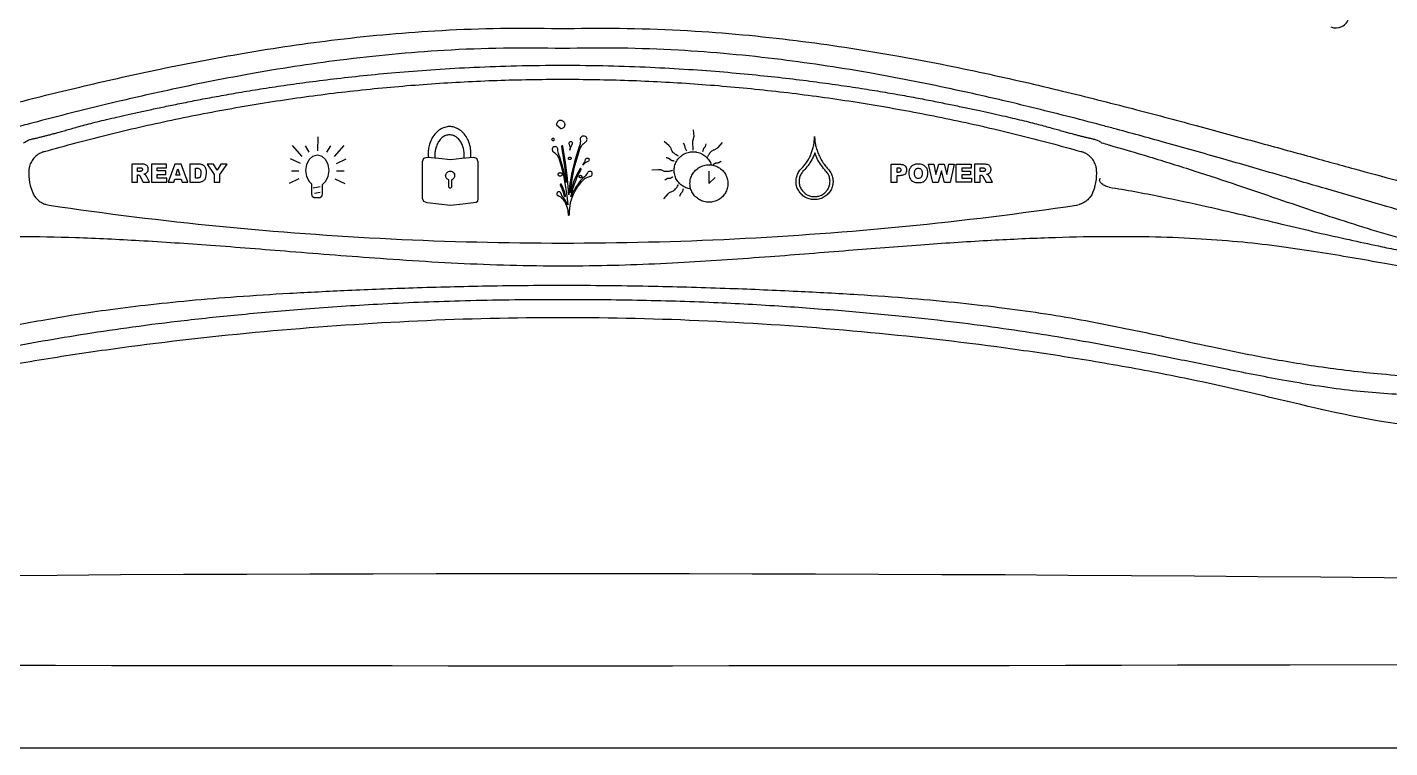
# Model space of a CAD drawing. Extents: x 527 to 614, y 487 to 635.
# Drawn here: x 568.26 to 573.38, y 505.03 to 507.73 of the extents above; entities that cross this region are included whole.
import ezdxf

# ---------------------------------------------------------------- set-up
doc = ezdxf.new("R2010")
doc.units = 0
doc.header["$MEASUREMENT"] = 0
doc.layers.add('1', color=4, linetype='Continuous')

# ---------------------------------------------------------------- blocks, each defined once
blk = doc.blocks.new('main_control')
at = {"color": 3, "linetype": 'Continuous'}
for p, q in [((10.8973, 14.0873), (10.9136, 14.0729)), ((10.0017, 13.9898), (10.0022, 14.0419)), ((10.8839, 14.0371), (10.8783, 14.032)), ((10.8783, 14.032), (10.8843, 14.0265)), ((10.8906, 14.0324), (10.8839, 14.0371)), ((10.8843, 14.0265), (10.8906, 14.0324)), ((10.945, 14.0201), (10.9444, 14.0179)), ((10.9464, 14.0215), (10.945, 14.0201)), ((10.9485, 14.023), (10.9464, 14.0215)), ((10.9507, 14.0231), (10.9485, 14.023)), ((10.9529, 14.0232), (10.9507, 14.0231)), ((10.955, 14.0225), (10.9529, 14.0232)), ((10.9565, 14.0205), (10.955, 14.0225)), ((10.9573, 14.0191), (10.9565, 14.0205)), ((10.9868, 14.0194), (10.9863, 14.0144)), ((10.987, 14.0357), (10.9864, 14.0328)), ((10.9864, 14.0328), (10.9865, 14.03)), ((10.9865, 14.03), (10.9874, 14.0251)), ((10.9874, 14.0251), (10.9868, 14.0194)), ((10.9883, 14.0386), (10.987, 14.0357)), ((10.9897, 14.0408), (10.9883, 14.0386)), ((10.9925, 14.043), (10.9897, 14.0408)), ((10.9946, 14.0445), (10.9925, 14.043)), ((11.0003, 14.0447), (10.9946, 14.0445)), ((11.0033, 14.0441), (11.0003, 14.0447)), ((11.0013, 14.0185), (11.0055, 14.0214)), ((11.0062, 14.0428), (11.0033, 14.0441)), ((11.0055, 14.0214), (11.0083, 14.023)), ((11.0084, 14.0414), (11.0062, 14.0428)), ((11.0083, 14.023), (11.0097, 14.0251)), ((11.0099, 14.0393), (11.0084, 14.0414)), ((11.0097, 14.0251), (11.011, 14.028)), ((11.0114, 14.0366), (11.0099, 14.0393)), ((11.011, 14.028), (11.0116, 14.0309)), ((11.0123, 14.0337), (11.0114, 14.0366)), ((11.0116, 14.0309), (11.0123, 14.0337)), ((11.3205, 14.0078), (11.3014, 14.0238)), ((11.3735, 14.0197), (11.3785, 14.0106)), ((11.4129, 14.0436), (11.4079, 14.0249)), ((11.4079, 14.0249), (11.4099, 13.9914)), ((11.4108, 14.0683), (11.4129, 14.0436)), ((11.5043, 14.0024), (11.5206, 14.0212)), ((8.9736, 13.9863), (8.9744, 13.9865)), ((8.9744, 13.9865), (8.9753, 13.9868)), ((9.9421, 13.9682), (9.906, 14.0094)), ((9.9693, 13.9841), (9.9546, 14.0079)), ((9.9693, 13.9568), (9.9829, 13.9692)), ((9.9829, 13.9692), (9.9996, 13.9738)), ((9.9996, 13.9738), (10.0164, 13.9692)), ((10.0164, 13.9692), (10.03, 13.9568)), ((10.0352, 13.9841), (10.0499, 14.0079)), ((10.0635, 13.9676), (10.1006, 14.0099)), ((10.8817, 13.9973), (10.8811, 13.9952)), ((10.8811, 13.9952), (10.8812, 13.993)), ((10.8812, 13.993), (10.882, 13.9902)), ((10.8824, 13.9995), (10.8817, 13.9973)), ((10.882, 13.9902), (10.8828, 13.9881)), ((10.8837, 14.0016), (10.8824, 13.9995)), ((10.8828, 13.9881), (10.8843, 13.9867)), ((10.888, 14.0046), (10.8837, 14.0016)), ((10.8843, 13.9867), (10.8865, 13.9854)), ((10.8865, 13.9854), (10.8909, 13.982)), ((10.8901, 14.0047), (10.888, 14.0046)), ((10.8922, 14.0055), (10.8901, 14.0047)), ((10.8909, 13.982), (10.8946, 13.9786)), ((10.8944, 14.0048), (10.8922, 14.0055)), ((10.8966, 14.0042), (10.8944, 14.0048)), ((10.8946, 13.9786), (10.8984, 13.9752)), ((10.8988, 14.0029), (10.8966, 14.0042)), ((10.8984, 13.9752), (10.9014, 13.971)), ((10.9003, 14.0008), (10.8988, 14.0029)), ((10.9018, 13.9987), (10.9003, 14.0008)), ((10.9014, 13.971), (10.9037, 13.9661)), ((10.9026, 13.9966), (10.9018, 13.9987)), ((10.9029, 13.9895), (10.9026, 13.9966)), ((10.9038, 13.9846), (10.9029, 13.9895)), ((10.9054, 13.9797), (10.9038, 13.9846)), ((10.9127, 13.9579), (10.9054, 13.9797)), ((10.9173, 14.0085), (10.916, 14.007)), ((10.916, 14.007), (10.916, 14.0056)), ((10.916, 14.0056), (10.9215, 13.9724)), ((10.918, 14.0092), (10.9173, 14.0085)), ((10.9195, 14.0085), (10.918, 14.0092)), ((10.921, 14.0079), (10.9195, 14.0085)), ((10.9217, 14.0065), (10.921, 14.0079)), ((10.9215, 13.9724), (10.9311, 13.9046)), ((10.9264, 13.9768), (10.9217, 14.0065)), ((10.9311, 13.9465), (10.9264, 13.9768)), ((10.9444, 14.0179), (10.9445, 14.0158)), ((10.9445, 14.0158), (10.9453, 14.0137)), ((10.9453, 14.0137), (10.9469, 14.0088)), ((10.9469, 14.0088), (10.9485, 14.0032)), ((10.9482, 13.9918), (10.9494, 13.9975)), ((10.9487, 13.9975), (10.9482, 13.9918)), ((10.9485, 14.0032), (10.9487, 13.9975)), ((10.9494, 13.9975), (10.9534, 14.0076)), ((10.9534, 14.0076), (10.9568, 14.0127)), ((10.9568, 14.0127), (10.9581, 14.017)), ((10.9581, 14.017), (10.9573, 14.0191)), ((10.9713, 13.9691), (10.9656, 13.9484)), ((10.9681, 13.9371), (10.9796, 13.9787)), ((10.9778, 13.9893), (10.9713, 13.9691)), ((10.9844, 14.0086), (10.9778, 13.9893)), ((10.9796, 13.9787), (10.9868, 13.9988)), ((10.9863, 14.0144), (10.9844, 14.0086)), ((10.9868, 13.9988), (10.9889, 14.0031)), ((10.9889, 14.0031), (10.9909, 14.0074)), ((10.9909, 14.0074), (10.9943, 14.0118)), ((10.9943, 14.0118), (10.9978, 14.0155)), ((10.9978, 14.0155), (11.0013, 14.0185)), ((11.3785, 14.0106), (11.3792, 14.0016)), ((11.3792, 14.0016), (11.3856, 13.9897)), ((11.4499, 13.9983), (11.4459, 13.9854)), ((11.4589, 14.015), (11.4559, 14.0052)), ((12.8666, 13.9868), (12.8675, 13.9865)), ((12.8675, 13.9865), (12.8683, 13.9863)), ((9.3023, 13.9395), (9.3023, 13.8718)), ((9.3376, 13.9395), (9.3023, 13.9395)), ((9.3236, 13.912), (9.3236, 13.9258)), ((9.3236, 13.9258), (9.3329, 13.9258)), ((9.3765, 13.9395), (9.3765, 13.8718)), ((9.4332, 13.9394), (9.3765, 13.9395)), ((9.3978, 13.9142), (9.3978, 13.925)), ((9.3978, 13.925), (9.4332, 13.925)), ((9.4332, 13.925), (9.4332, 13.9394)), ((9.4646, 13.9394), (9.4388, 13.8718)), ((9.4878, 13.9394), (9.4646, 13.9394)), ((9.4684, 13.8976), (9.4759, 13.9219)), ((9.4759, 13.9219), (9.4834, 13.8976)), ((9.5136, 13.8718), (9.4878, 13.9394)), ((9.5205, 13.9394), (9.5205, 13.8718)), ((9.552, 13.9394), (9.5205, 13.9394)), ((9.5417, 13.8872), (9.5417, 13.9241)), ((9.5417, 13.9241), (9.547, 13.9241)), ((9.5856, 13.9394), (9.6123, 13.9001)), ((9.6091, 13.9394), (9.5856, 13.9394)), ((9.623, 13.9166), (9.6091, 13.9394)), ((9.6368, 13.9394), (9.623, 13.9166)), ((9.6336, 13.9001), (9.6603, 13.9394)), ((9.6603, 13.9394), (9.6368, 13.9394)), ((9.8976, 13.961), (9.9347, 13.9429)), ((9.9567, 13.9151), (9.9599, 13.9383)), ((9.9599, 13.9383), (9.9693, 13.9568)), ((10.03, 13.9568), (10.0389, 13.9382)), ((10.0389, 13.9382), (10.0425, 13.915)), ((10.1069, 13.9583), (10.0697, 13.9408)), ((10.3944, 13.9498), (10.3994, 13.9618)), ((10.3944, 13.8101), (10.3944, 13.9498)), ((10.3994, 13.9618), (10.4116, 13.966)), ((10.4116, 13.966), (10.4553, 13.9618)), ((10.4553, 13.9618), (10.4997, 13.9568)), ((10.4997, 13.9568), (10.5426, 13.9618)), ((10.5426, 13.9618), (10.5856, 13.966)), ((10.5856, 13.966), (10.5978, 13.9617)), ((10.5978, 13.9617), (10.602, 13.9498)), ((10.602, 13.9498), (10.602, 13.81)), ((10.9037, 13.9661), (10.9061, 13.9612)), ((10.9061, 13.9612), (10.9126, 13.9402)), ((10.9126, 13.9402), (10.9184, 13.9184)), ((10.9192, 13.9368), (10.9127, 13.9579)), ((10.9184, 13.9184), (10.9235, 13.8965)), ((10.925, 13.9143), (10.9192, 13.9368)), ((10.935, 13.9161), (10.9311, 13.9465)), ((10.9598, 13.9283), (10.9555, 13.9076)), ((10.9656, 13.9484), (10.9598, 13.9283)), ((10.9631, 13.9163), (10.9681, 13.9371)), ((10.9853, 13.9221), (10.9785, 13.9098)), ((10.9822, 13.9056), (10.9897, 13.9194)), ((10.9859, 13.9235), (10.9853, 13.9221)), ((10.9874, 13.9236), (10.9859, 13.9235)), ((10.9888, 13.9229), (10.9874, 13.9236)), ((10.9896, 13.9222), (10.9888, 13.9229)), ((10.9903, 13.9208), (10.9896, 13.9222)), ((10.9897, 13.9194), (10.9903, 13.9208)), ((10.997, 13.936), (11.0004, 13.9411)), ((11.0012, 13.9404), (10.997, 13.936)), ((11.0004, 13.9411), (11.0031, 13.9461)), ((11.0054, 13.9441), (11.0012, 13.9404)), ((11.0031, 13.9461), (11.0051, 13.9511)), ((11.0051, 13.9511), (11.0064, 13.9569)), ((11.0103, 13.9471), (11.0054, 13.9441)), ((11.0064, 13.9569), (11.007, 13.9583)), ((11.007, 13.9583), (11.0084, 13.9605)), ((11.0084, 13.9605), (11.0105, 13.962)), ((11.0153, 13.9494), (11.0103, 13.9471)), ((11.0105, 13.962), (11.0127, 13.9621)), ((11.0127, 13.9621), (11.0148, 13.9621)), ((11.0148, 13.9621), (11.0163, 13.9615)), ((11.0174, 13.9501), (11.0153, 13.9494)), ((11.0163, 13.9615), (11.0185, 13.9601)), ((11.0188, 13.9516), (11.0174, 13.9501)), ((11.0185, 13.9601), (11.0193, 13.958)), ((11.0201, 13.9538), (11.0188, 13.9516)), ((11.0193, 13.958), (11.0201, 13.9559)), ((11.0201, 13.9559), (11.0201, 13.9538)), ((11.2808, 13.9182), (11.2558, 13.9162)), ((11.3268, 13.9547), (11.3198, 13.9606)), ((12.1542, 13.871), (12.1542, 13.9386)), ((12.1542, 13.9386), (12.1895, 13.9386)), ((12.1755, 13.9248), (12.1755, 13.9097)), ((12.1815, 13.9248), (12.1755, 13.9248)), ((12.3104, 13.871), (12.2951, 13.9387)), ((12.2951, 13.9387), (12.3152, 13.9387)), ((12.3152, 13.9387), (12.3225, 13.9009)), ((12.3225, 13.9009), (12.3331, 13.9387)), ((12.3331, 13.9387), (12.3531, 13.9387)), ((12.3531, 13.9387), (12.3638, 13.9009)), ((12.3638, 13.9009), (12.371, 13.9387)), ((12.371, 13.9387), (12.3911, 13.9387)), ((12.3911, 13.9387), (12.376, 13.871)), ((12.398, 13.8711), (12.398, 13.9387)), ((12.398, 13.9387), (12.4548, 13.9387)), ((12.4193, 13.9243), (12.4193, 13.9135)), ((12.4548, 13.9243), (12.4193, 13.9243)), ((12.4548, 13.9387), (12.4548, 13.9243)), ((12.4675, 13.9387), (12.4675, 13.8711)), ((12.5028, 13.9387), (12.4675, 13.9387)), ((12.4888, 13.9112), (12.4888, 13.925)), ((12.4888, 13.925), (12.4981, 13.925)), ((9.3023, 13.8718), (9.3236, 13.8718)), ((9.3325, 13.912), (9.3236, 13.912)), ((9.3236, 13.8718), (9.3236, 13.8992)), ((9.3236, 13.8992), (9.3254, 13.8992)), ((9.3345, 13.8925), (9.3458, 13.8718)), ((9.3458, 13.8718), (9.3698, 13.8718)), ((9.3698, 13.8718), (9.3595, 13.8914)), ((9.3765, 13.8718), (9.4343, 13.8718)), ((9.4307, 13.9142), (9.3978, 13.9142)), ((9.3978, 13.8871), (9.3978, 13.9004)), ((9.3978, 13.9004), (9.4307, 13.9004)), ((9.4343, 13.8871), (9.3978, 13.8871)), ((9.4307, 13.9004), (9.4307, 13.9142)), ((9.4343, 13.8718), (9.4343, 13.8871)), ((9.4388, 13.8718), (9.4604, 13.8718)), ((9.4604, 13.8718), (9.4639, 13.8829)), ((9.4639, 13.8829), (9.4879, 13.8829)), ((9.4834, 13.8976), (9.4684, 13.8976)), ((9.4879, 13.8829), (9.4914, 13.8718)), ((9.4914, 13.8718), (9.5136, 13.8718)), ((9.5205, 13.8718), (9.552, 13.8718)), ((9.5469, 13.8872), (9.5417, 13.8872)), ((9.5624, 13.9054), (9.5608, 13.8937)), ((9.5811, 13.889), (9.5837, 13.9058)), ((9.6123, 13.9001), (9.6123, 13.8717)), ((9.6123, 13.8717), (9.6336, 13.8717)), ((9.6336, 13.8717), (9.6336, 13.9001)), ((9.8945, 13.8676), (9.9316, 13.8852)), ((9.9023, 13.9146), (9.9306, 13.9146)), ((9.9599, 13.8924), (9.9567, 13.9151)), ((9.9693, 13.8738), (9.9599, 13.8924)), ((9.979, 13.8646), (9.9693, 13.8738)), ((10.03, 13.8738), (10.0177, 13.8622)), ((10.0389, 13.8923), (10.03, 13.8738)), ((10.0425, 13.915), (10.0389, 13.8923)), ((10.1038, 13.865), (10.0666, 13.8831)), ((10.0718, 13.9145), (10.1001, 13.9145)), ((10.4932, 13.8524), (10.4932, 13.8803)), ((10.5039, 13.8805), (10.5039, 13.8524)), ((10.9235, 13.8965), (10.9279, 13.8747)), ((10.9301, 13.8925), (10.925, 13.9143)), ((10.9279, 13.8747), (10.9315, 13.8528)), ((10.9345, 13.8699), (10.9301, 13.8925)), ((10.9311, 13.9046), (10.9345, 13.8699)), ((10.9383, 13.885), (10.935, 13.9161)), ((10.9415, 13.8545), (10.9383, 13.885)), ((10.9483, 13.8661), (10.9455, 13.8447)), ((10.9519, 13.8868), (10.9483, 13.8661)), ((10.9555, 13.9076), (10.9519, 13.8868)), ((10.9524, 13.8535), (10.9552, 13.8749)), ((10.9552, 13.8749), (10.9588, 13.8956)), ((10.9618, 13.8723), (10.9572, 13.8586)), ((10.9588, 13.8956), (10.9631, 13.9163)), ((10.9664, 13.8852), (10.9618, 13.8723)), ((10.9636, 13.8617), (10.9696, 13.8768)), ((10.9724, 13.8975), (10.9664, 13.8852)), ((10.9696, 13.8768), (10.9755, 13.8912)), ((10.9785, 13.9098), (10.9724, 13.8975)), ((10.9755, 13.8912), (10.9822, 13.9056)), ((10.9821, 13.8694), (10.9759, 13.8614)), ((10.9883, 13.8774), (10.9821, 13.8694)), ((10.9851, 13.8646), (10.992, 13.8733)), ((10.9952, 13.8848), (10.9883, 13.8774)), ((10.992, 13.8733), (10.9997, 13.8814)), ((11.0029, 13.8914), (10.9952, 13.8848)), ((10.9997, 13.8814), (11.0039, 13.8851)), ((11.0064, 13.8951), (11.0029, 13.8914)), ((11.0039, 13.8851), (11.0088, 13.8881)), ((11.0091, 13.8988), (11.0064, 13.8951)), ((11.0088, 13.8881), (11.0138, 13.8904)), ((11.0119, 13.9024), (11.0091, 13.8988)), ((11.0139, 13.9067), (11.0119, 13.9024)), ((11.0138, 13.8904), (11.0187, 13.892)), ((11.0152, 13.9089), (11.0139, 13.9067)), ((11.0166, 13.9104), (11.0152, 13.9089)), ((11.0188, 13.9112), (11.0166, 13.9104)), ((11.0187, 13.892), (11.0237, 13.8936)), ((11.0216, 13.912), (11.0188, 13.9112)), ((11.0238, 13.912), (11.0216, 13.912)), ((11.0237, 13.8936), (11.0266, 13.8944)), ((11.026, 13.9114), (11.0238, 13.912)), ((11.0304, 13.9087), (11.026, 13.9114)), ((11.0266, 13.8944), (11.0287, 13.8952)), ((11.0287, 13.8952), (11.0301, 13.8973)), ((11.0301, 13.8973), (11.0314, 13.8995)), ((11.0312, 13.9066), (11.0304, 13.9087)), ((11.032, 13.9038), (11.0312, 13.9066)), ((11.0314, 13.8995), (11.0321, 13.9017)), ((11.0321, 13.9017), (11.032, 13.9038)), ((11.47, 13.9125), (11.47, 13.8665)), ((11.47, 13.8665), (11.493, 13.8891)), ((12.1755, 13.871), (12.1542, 13.871)), ((12.1755, 13.9097), (12.1807, 13.9097)), ((12.1755, 13.896), (12.1755, 13.871)), ((12.1871, 13.896), (12.1755, 13.896)), ((12.3311, 13.871), (12.3104, 13.871)), ((12.3431, 13.9136), (12.3311, 13.871)), ((12.3551, 13.871), (12.3431, 13.9136)), ((12.376, 13.871), (12.3551, 13.871)), ((12.4558, 13.8711), (12.398, 13.8711)), ((12.4193, 13.9135), (12.4522, 13.9135)), ((12.4193, 13.8997), (12.4193, 13.8864)), ((12.4522, 13.8997), (12.4193, 13.8997)), ((12.4193, 13.8864), (12.4558, 13.8864)), ((12.4522, 13.9135), (12.4522, 13.8997)), ((12.4558, 13.8864), (12.4558, 13.8711)), ((12.4675, 13.8711), (12.4888, 13.8711)), ((12.4977, 13.9112), (12.4888, 13.9112)), ((12.4888, 13.8711), (12.4888, 13.8985)), ((12.4888, 13.8985), (12.4907, 13.8985)), ((12.4997, 13.8917), (12.511, 13.8711)), ((12.511, 13.8711), (12.535, 13.8711)), ((12.535, 13.8711), (12.5247, 13.8906)), ((9.9782, 13.8614), (9.979, 13.8646)), ((9.9782, 13.8274), (9.9782, 13.8614)), ((9.9808, 13.8171), (9.9782, 13.8274)), ((9.9871, 13.813), (9.9808, 13.8171)), ((10.0101, 13.8542), (9.9839, 13.8496)), ((10.0096, 13.8326), (9.9892, 13.8289)), ((10.0148, 13.8171), (10.0085, 13.8129)), ((10.018, 13.8274), (10.0148, 13.8171)), ((10.0177, 13.8622), (10.018, 13.8614)), ((10.018, 13.8614), (10.018, 13.8274)), ((10.4982, 13.8475), (10.4932, 13.8524)), ((10.4989, 13.8475), (10.4982, 13.8475)), ((10.5039, 13.8524), (10.4989, 13.8475)), ((10.8999, 13.8311), (10.8992, 13.829)), ((10.8992, 13.829), (10.8993, 13.8275)), ((10.8993, 13.8275), (10.8993, 13.8254)), ((10.8993, 13.8254), (10.9001, 13.8233)), ((10.9005, 13.8325), (10.8999, 13.8311)), ((10.9001, 13.8233), (10.9016, 13.8219)), ((10.9019, 13.834), (10.9005, 13.8325)), ((10.9016, 13.8219), (10.9038, 13.8213)), ((10.904, 13.8348), (10.9019, 13.834)), ((10.9038, 13.8213), (10.9082, 13.8193)), ((10.9055, 13.8356), (10.904, 13.8348)), ((10.9076, 13.8356), (10.9055, 13.8356)), ((10.9098, 13.835), (10.9076, 13.8356)), ((10.9082, 13.8193), (10.9126, 13.8166)), ((10.9113, 13.8336), (10.9098, 13.835)), ((10.9128, 13.8323), (10.9113, 13.8336)), ((10.9124, 13.8635), (10.9117, 13.862)), ((10.9117, 13.862), (10.9118, 13.8606)), ((10.9118, 13.8606), (10.9173, 13.8473)), ((10.9131, 13.8642), (10.9124, 13.8635)), ((10.9126, 13.8166), (10.9163, 13.8132)), ((10.9136, 13.8302), (10.9128, 13.8323)), ((10.9145, 13.8643), (10.9131, 13.8642)), ((10.9159, 13.826), (10.9136, 13.8302)), ((10.916, 13.8636), (10.9145, 13.8643)), ((10.9182, 13.8211), (10.9159, 13.826)), ((10.9167, 13.8629), (10.916, 13.8636)), ((10.923, 13.8496), (10.9167, 13.8629)), ((10.9173, 13.8473), (10.9228, 13.834)), ((10.9213, 13.8169), (10.9182, 13.8211)), ((10.9265, 13.81), (10.9213, 13.8169)), ((10.9228, 13.834), (10.9269, 13.82)), ((10.9278, 13.8356), (10.923, 13.8496)), ((10.9269, 13.82), (10.9277, 13.8193)), ((10.9277, 13.8193), (10.9291, 13.8179)), ((10.9319, 13.8215), (10.9278, 13.8356)), ((10.9291, 13.8179), (10.9306, 13.818)), ((10.9306, 13.818), (10.9313, 13.8187)), ((10.9313, 13.8187), (10.932, 13.8201)), ((10.9315, 13.8528), (10.9352, 13.8309)), ((10.932, 13.8201), (10.9319, 13.8215)), ((10.9352, 13.8309), (10.9374, 13.809)), ((10.9433, 13.8241), (10.9415, 13.8545)), ((10.9455, 13.8447), (10.9433, 13.8241)), ((10.9495, 13.8321), (10.9524, 13.8535)), ((10.9534, 13.8457), (10.9495, 13.8321)), ((10.9515, 13.8165), (10.9553, 13.8316)), ((10.9555, 13.8259), (10.9515, 13.8165)), ((10.9572, 13.8586), (10.9534, 13.8457)), ((10.9541, 13.806), (10.9573, 13.816)), ((10.9553, 13.8316), (10.9591, 13.8466)), ((10.9595, 13.8353), (10.9555, 13.8259)), ((10.9573, 13.816), (10.962, 13.8268)), ((10.9591, 13.8466), (10.9636, 13.8617)), ((10.965, 13.844), (10.9595, 13.8353)), ((10.962, 13.8268), (10.9666, 13.8369)), ((10.9697, 13.8527), (10.965, 13.844)), ((10.9666, 13.8369), (10.9721, 13.8464)), ((10.9759, 13.8614), (10.9697, 13.8527)), ((10.9721, 13.8464), (10.9782, 13.8558)), ((10.9782, 13.8558), (10.9851, 13.8646)), ((11.3002, 13.809), (11.3164, 13.8278)), ((11.3629, 13.8275), (11.3599, 13.8177)), ((11.3689, 13.8344), (11.3629, 13.8275)), ((11.3729, 13.8472), (11.3689, 13.8344)), ((10.0085, 13.8129), (9.9871, 13.813)), ((10.3994, 13.7988), (10.3944, 13.8101)), ((10.4116, 13.7938), (10.3994, 13.7988)), ((10.4553, 13.7889), (10.4116, 13.7938)), ((10.4997, 13.7839), (10.4553, 13.7889)), ((10.5462, 13.7889), (10.4997, 13.7839)), ((10.5856, 13.7938), (10.5462, 13.7889)), ((10.5963, 13.7952), (10.5856, 13.7938)), ((10.6013, 13.7987), (10.5963, 13.7952)), ((10.602, 13.81), (10.6013, 13.7987)), ((10.9163, 13.8132), (10.9201, 13.8098)), ((10.9201, 13.8098), (10.9231, 13.8056)), ((10.9231, 13.8056), (10.9277, 13.7987)), ((10.9319, 13.8024), (10.9265, 13.81)), ((10.9277, 13.7987), (10.9315, 13.791)), ((10.9315, 13.791), (10.9347, 13.7833)), ((10.9357, 13.7947), (10.9319, 13.8024)), ((10.9347, 13.7833), (10.9371, 13.7756)), ((10.9396, 13.7863), (10.9357, 13.7947)), ((10.9371, 13.7756), (10.9396, 13.7672)), ((10.9374, 13.809), (10.9396, 13.7863)), ((10.9396, 13.7672), (10.9406, 13.7594)), ((10.9463, 13.7617), (10.9473, 13.7731)), ((10.9473, 13.7731), (10.9491, 13.7838)), ((10.9491, 13.7838), (10.9508, 13.7952)), ((10.9508, 13.7952), (10.9541, 13.806)), ((10.9406, 13.7594), (10.9409, 13.7509)), ((10.9409, 13.7509), (10.9416, 13.7495)), ((10.9416, 13.7495), (10.9424, 13.7481)), ((10.9424, 13.7481), (10.9439, 13.7481)), ((10.9439, 13.7481), (10.9453, 13.7482)), ((10.9453, 13.7482), (10.946, 13.7496)), ((10.946, 13.7496), (10.9466, 13.7511)), ((10.9466, 13.7511), (10.9463, 13.7617))]:
    blk.add_line(p, q, dxfattribs=at)
for centre, radius, start, end in [((13.8251, 14.4996), 0.049, 245.8517, 348), ((10.921, 16.5032), 2.0548, 268.8139, 271.1861), ((11.0773, 7.2445), 7.0268, 74.36072, 74.57709), ((8.9947, 13.9105), 0.0789, 173.1691, 175.5679), ((12.849, 13.9107), 0.0771, 4.3745, 14.501), ((9.0904, 13.9031), 0.1748, 175.567, 190.8726), ((12.7515, 13.9031), 0.1748, 349.1274, 4.433), ((12.429, 13.9762), 0.5176, 349.0403, 349.9686), ((10.9203, 26.7858), 13.1427, 261.56408, 264.37622), ((10.9216, 26.7858), 13.1427, 275.62405, 278.43592), ((12.8381, 13.8646), 0.0802, 278.3709, 286.5608), ((10.9208, 26.7905), 13.1474, 264.37581, 267.18928), ((10.9211, 26.7905), 13.1474, 272.81108, 275.62446), ((10.921, 26.7935), 13.1505, 267.1893, 269.99999), ((10.9209, 26.7935), 13.1505, 270.00003, 272.81106)]:
    blk.add_arc(centre, radius, start, end, dxfattribs=at)
for points, start_tangent, end_tangent in [([(10.9085, 16.9223), (10.3979, 16.934), (9.941, 16.9717), (9.5333, 17.0304), (9.1707, 17.1052), (8.8489, 17.1918), (8.5644, 17.2831), (8.312, 17.3694), (8.0855, 17.4448), (7.8795, 17.5076), (7.6929, 17.5568), (7.5252, 17.5929), (7.375, 17.6173), (7.2402, 17.632), (7.1187, 17.6387), (7.0087, 17.6388), (6.9091, 17.6335), (6.8184, 17.6237), (6.736, 17.6102), (6.662, 17.5939), (6.5966, 17.5754), (6.5387, 17.5554), (6.4871, 17.5341), (6.44, 17.5113), (6.3961, 17.4869), (6.3537, 17.4601), (6.3111, 17.4295), (6.2664, 17.393), (6.219, 17.3484), (6.1702, 17.2945), (6.1218, 17.2302), (6.0765, 17.1521), (6.0402, 17.055), (6.0267, 16.9455), (6.0427, 16.8249), (6.0871, 16.6949), (6.1555, 16.5585), (6.242, 16.4151), (6.331, 16.2761), (6.4073, 16.1533), (6.4696, 16.0424), (6.5176, 15.9391), (6.5513, 15.8384), (6.5689, 15.7409), (6.5692, 15.6496), (6.5539, 15.5577), (6.5239, 15.4621), (6.4793, 15.3617), (6.4208, 15.2547), (6.3508, 15.1403), (6.2717, 15.0169), (6.191, 14.8876), (6.1244, 14.7687), (6.0745, 14.659), (6.0416, 14.5551), (6.0269, 14.4492), (6.0378, 14.34), (6.0804, 14.2254), (6.1554, 14.1091), (6.2523, 14.005), (6.3541, 13.9248), (6.4528, 13.8668), (6.5472, 13.8257)], (-0.999982, -0.006028), (0.936805, -0.349851)), ([(10.9635, 14.4489), (11.4185, 14.4391), (11.8227, 14.4003), (12.1833, 14.3447), (12.5064, 14.2807), (12.7974, 14.2139), (13.0607, 14.1477), (13.2999, 14.0843), (13.5179, 14.025), (13.7163, 13.9706), (13.894, 13.9216), (14.0515, 13.8791), (14.1913, 13.8436), (14.3163, 13.8147), (14.4294, 13.7919), (14.5327, 13.7746), (14.6262, 13.7625), (14.7101, 13.7549), (14.7855, 13.7512), (14.8543, 13.7505), (14.9189, 13.7524), (14.9815, 13.7569), (15.045, 13.7642), (15.1124, 13.7753), (15.187, 13.792), (15.2713, 13.8173), (15.3646, 13.8549), (15.463, 13.9086), (15.5648, 13.9832), (15.6639, 14.0816), (15.7454, 14.1956), (15.796, 14.3101), (15.815, 14.4211), (15.804, 14.5385), (15.765, 14.6652), (15.7015, 14.7991), (15.6179, 14.9415), (15.5256, 15.0863), (15.4435, 15.2172), (15.3766, 15.3346), (15.3256, 15.4428), (15.2897, 15.5509), (15.2715, 15.667), (15.2789, 15.7847), (15.3048, 15.886), (15.339, 15.9737), (15.3805, 16.058), (15.4315, 16.1481), (15.4909, 16.2447), (15.5575, 16.3488), (15.6297, 16.4627), (15.7047, 16.5917), (15.7674, 16.7256), (15.8055, 16.8533), (15.8146, 16.9715), (15.7941, 17.0813), (15.7533, 17.1755), (15.7056, 17.2509), (15.6559, 17.313), (15.6068, 17.3643), (15.5599, 17.4063), (15.5158, 17.4407), (15.4734, 17.4698), (15.4306, 17.4957), (15.3856, 17.5196), (15.337, 17.5418), (15.2834, 17.5627), (15.223, 17.5822)], (0.999786, 0.020687), (-0.960007, 0.279976)), ([(6.5472, 13.8257), (6.6341, 13.7975), (6.7111, 13.7789), (6.7802, 13.7666), (6.8444, 13.7585), (6.9069, 13.7533), (6.9707, 13.7507), (7.0381, 13.7507), (7.1112, 13.7536), (7.1924, 13.7601), (7.2826, 13.7708), (7.3814, 13.7863), (7.4883, 13.8068), (7.6038, 13.8324), (7.7303, 13.8635), (7.8704, 13.9004), (8.0275, 13.9435), (8.2046, 13.9923), (8.4005, 14.0459), (8.6152, 14.1039), (8.8501, 14.1654), (9.1072, 14.2289), (9.3902, 14.2923), (9.7031, 14.3525), (10.0512, 14.4043), (10.4406, 14.4402), (10.8784, 14.4489)], (0.936805, -0.349851), (0.999786, -0.020687)), ([(10.921, 14.3734), (10.4754, 14.3662), (10.0857, 14.3298), (9.7424, 14.277), (9.437, 14.2164), (9.2452, 14.1729)], (-0.999615, 0.027762), (-0.973101, -0.230381)), ([(12.5966, 14.1729), (12.3989, 14.2177), (12.0865, 14.2794), (11.7407, 14.3317), (11.3553, 14.3669), (10.921, 14.3734)], (-0.973097, 0.230397), (-0.999614, -0.027777)), ([(8.8958, 14.0182), (8.9074, 14.0259), (8.9199, 14.0313), (8.9322, 14.0347), (8.944, 14.0373), (8.9559, 14.0401), (8.968, 14.0431), (8.9808, 14.0463), (8.9944, 14.0499), (9.0092, 14.0539), (9.0255, 14.0583), (9.0436, 14.0634), (9.0638, 14.0691), (9.0864, 14.0755), (9.112, 14.0826), (9.1409, 14.0902), (9.1731, 14.0984), (9.2083, 14.107), (9.2468, 14.116), (9.2888, 14.1255), (9.3348, 14.1356), (9.3848, 14.1464), (9.4389, 14.1578), (9.4975, 14.1698), (9.5611, 14.1823), (9.6299, 14.1951), (9.7046, 14.2082), (9.7857, 14.2215), (9.8737, 14.2349), (9.9693, 14.2481), (10.0731, 14.261), (10.1861, 14.2734), (10.309, 14.2848), (10.4428, 14.2949), (10.5886, 14.3031), (10.7475, 14.3087), (10.921, 14.3107)], (0.777052, 0.629436), (1, -0.000312)), ([(10.921, 14.3107), (11.0927, 14.3087), (11.2499, 14.3033), (11.3941, 14.2953), (11.5263, 14.2854), (11.6477, 14.2742), (11.7592, 14.2621), (11.8617, 14.2495), (11.9559, 14.2366), (12.0426, 14.2237), (12.1224, 14.2107), (12.1959, 14.198), (12.2637, 14.1855), (12.3261, 14.1734), (12.3837, 14.1618), (12.4367, 14.1508), (12.4857, 14.1403), (12.5309, 14.1304), (12.5724, 14.1212), (12.6105, 14.1124), (12.6456, 14.1041), (12.6776, 14.0962), (12.7069, 14.0887), (12.7334, 14.0816), (12.7573, 14.075), (12.7788, 14.0689), (12.7984, 14.0634), (12.8162, 14.0584), (12.8324, 14.0539), (12.8471, 14.05), (12.8606, 14.0465), (12.8732, 14.0433), (12.8852, 14.0403), (12.8968, 14.0376), (12.9084, 14.035), (12.921, 14.0316), (12.9339, 14.0263), (12.946, 14.0183)], (1, 0.000312), (0.776671, -0.629906)), ([(8.9753, 13.9868), (9.2116, 14.0497), (9.4517, 14.1047), (9.6939, 14.1515), (9.9376, 14.1899), (10.1823, 14.2197), (10.4278, 14.241), (10.6741, 14.2539), (10.921, 14.2581), (11.1678, 14.2539), (11.4141, 14.241), (11.6596, 14.2197), (11.9043, 14.1899), (12.148, 14.1515), (12.3902, 14.1048), (12.6303, 14.0497), (12.8666, 13.9868)], (0.961794, 0.273776), (0.961794, -0.273776)), ([(9.2452, 14.1729), (9.1636, 14.1533), (8.9176, 14.0907), (8.853, 14.0735)], (-0.973101, -0.230381), (-0.965895, -0.258935)), ([(12.9887, 14.0735), (12.9425, 14.0859), (12.683, 14.1521), (12.5966, 14.1729)], (-0.965898, 0.258924), (-0.973097, 0.230397)), ([(10.5754, 13.9655), (10.5758, 13.9908), (10.5709, 14.0161), (10.5609, 14.0386), (10.547, 14.0568), (10.5309, 14.0698), (10.5136, 14.0777), (10.4958, 14.0803), (10.4779, 14.0775), (10.4605, 14.0693), (10.4443, 14.0559), (10.4306, 14.0375), (10.4209, 14.0149), (10.4166, 13.9936)], (0.113179, 0.993575), (-0.10635, -0.994329)), ([(10.9126, 14.1034), (10.9094, 14.103), (10.9065, 14.102), (10.9016, 14.0984), (10.8983, 14.0934), (10.8973, 14.0873)], (-0.999239, -0.039005), (0.035593, -0.999366)), ([(10.9136, 14.0729), (10.9201, 14.0743), (10.9253, 14.0776), (10.9286, 14.0824), (10.9294, 14.0853), (10.9296, 14.0884), (10.9292, 14.0915), (10.9282, 14.0944), (10.9245, 14.0992), (10.9191, 14.1024), (10.916, 14.1032), (10.9126, 14.1034)], (0.999393, 0.034831), (-0.999239, -0.039005)), ([(14.9292, 13.6275), (14.8414, 13.627), (14.7433, 13.6316), (14.6359, 13.6421), (14.5199, 13.6592), (14.3943, 13.6834), (14.2588, 13.7148), (14.1129, 13.753), (13.9555, 13.7975), (13.7854, 13.8473), (13.6005, 13.9012), (13.3994, 13.9592), (13.1805, 14.0211), (12.9887, 14.0735)], (-0.99945, -0.033157), (-0.965898, 0.258924)), ([(10.5507, 13.9631), (10.5511, 13.9805), (10.5483, 13.9978), (10.5426, 14.0139), (10.5342, 14.0281), (10.5234, 14.0393), (10.5102, 14.0468), (10.4957, 14.0493), (10.4814, 14.0466), (10.4687, 14.0393), (10.458, 14.0282), (10.4497, 14.0141), (10.4439, 13.9978), (10.4413, 13.9833)], (0.12205, 0.992524), (-0.101348, -0.994851)), ([(11.8179, 13.9233), (11.8292, 13.9356), (11.839, 13.9491), (11.8473, 13.9636), (11.8541, 13.9787), (11.8595, 13.9944), (11.8634, 14.0105), (11.8658, 14.0269), (11.8666, 14.0435)], (0.719403, 0.694593), (-0.001972, 0.999998)), ([(11.8666, 14.0435), (11.8683, 14.0242), (11.8719, 14.0052), (11.8775, 13.9867), (11.885, 13.9688), (11.8942, 13.9517), (11.9052, 13.9357), (11.9177, 13.9208)], (0.036796, -0.999323), (0.682501, -0.730885)), ([(8.9736, 13.9863), (8.969, 13.9848), (8.9645, 13.9831), (8.9559, 13.9789), (8.9477, 13.9736), (8.9403, 13.9673), (8.9338, 13.9603), (8.9281, 13.9526), (8.9235, 13.9443), (8.9199, 13.9355), (8.9174, 13.9263), (8.9164, 13.9199)], (-0.961722, -0.274026), (-0.118978, -0.992897)), ([(10.4166, 13.9936), (10.4163, 13.9901), (10.4168, 13.9655)], (-0.10635, -0.994329), (0.113119, -0.993581)), ([(10.4413, 13.9833), (10.441, 13.9804), (10.4414, 13.9631)], (-0.101348, -0.994851), (0.122047, -0.992524)), ([(11.3304, 13.9911), (11.3287, 13.9956), (11.3266, 14), (11.3239, 14.004), (11.3205, 14.0078)], (-0.32365, 0.946177), (-0.712319, 0.701856)), ([(11.3558, 13.9688), (11.3502, 13.9723), (11.3446, 13.9758), (11.339, 13.9799), (11.3339, 13.9849), (11.3304, 13.9911)], (-0.836467, 0.548017), (-0.318526, 0.947914)), ([(11.4019, 13.8461), (11.3834, 13.8508), (11.3669, 13.8603), (11.3535, 13.8737), (11.3443, 13.8901), (11.3397, 13.9084), (11.3403, 13.9273), (11.346, 13.9454), (11.3564, 13.9613), (11.3706, 13.9738), (11.3875, 13.9821), (11.406, 13.9858), (11.4218, 13.9851)], (-0.99296, 0.11845), (0.988057, -0.154089)), ([(11.4218, 13.9851), (11.4249, 13.9845), (11.4428, 13.9783), (11.4585, 13.9677), (11.4708, 13.9533), (11.4787, 13.9363)], (0.988057, -0.154089), (0.295958, -0.955201)), ([(11.4559, 14.0052), (11.4547, 14.0034), (11.4534, 14.0015), (11.4518, 13.9998), (11.4499, 13.9983)], (-0.552708, -0.833375), (-0.83919, -0.543838)), ([(11.4648, 13.9675), (11.4683, 13.973), (11.4719, 13.9786), (11.476, 13.9841), (11.4811, 13.9891), (11.4874, 13.9926)], (0.559332, 0.828944), (0.950637, 0.310306)), ([(11.4874, 13.9926), (11.492, 13.9942), (11.4964, 13.9963), (11.5005, 13.999), (11.5043, 14.0024)], (0.948984, 0.315325), (0.712234, 0.701942)), ([(11.8673, 13.9814), (11.856, 13.9557), (11.842, 13.9335), (11.8259, 13.9153)], (-0.331328, -0.943516), (-0.719379, -0.694618)), ([(11.9093, 13.9132), (11.8923, 13.934), (11.8782, 13.957), (11.8673, 13.9814)], (-0.682467, 0.730917), (-0.344709, 0.93871)), ([(12.9236, 13.93), (12.922, 13.9355), (12.9184, 13.9443), (12.9138, 13.9526), (12.9082, 13.9603), (12.905, 13.9639), (12.9016, 13.9673), (12.8942, 13.9736), (12.8902, 13.9764), (12.886, 13.9789), (12.8818, 13.9811), (12.8774, 13.9831), (12.8729, 13.9848), (12.8683, 13.9863)], (-0.250487, 0.96812), (-0.961722, 0.274026)), ([(12.9716, 14.0112), (13.1236, 13.9669), (13.295, 13.9134), (13.4551, 13.8607), (13.6058, 13.8094), (13.7497, 13.7605), (13.8901, 13.7147), (14.0299, 13.6727), (14.1703, 13.636), (14.3121, 13.6055), (14.4514, 13.5825), (14.5761, 13.5678), (14.6888, 13.5586), (14.7909, 13.5522), (14.8836, 13.5471), (14.9679, 13.5426)], (0.962981, -0.26957), (0.99879, -0.049178)), ([(9.3329, 13.9258), (9.3351, 13.9257), (9.3372, 13.9255), (9.3391, 13.925), (9.3408, 13.924)], (1, -0.000386), (0.768763, -0.639534)), ([(9.3551, 13.9043), (9.3605, 13.9091), (9.3636, 13.9152), (9.3642, 13.922), (9.3627, 13.9286), (9.359, 13.934), (9.354, 13.9373), (9.3487, 13.9387), (9.3431, 13.9393), (9.3376, 13.9395)], (0.858535, 0.512756), (-1, 0.000385)), ([(9.3429, 13.919), (9.3423, 13.9161), (9.3406, 13.914), (9.3381, 13.9129)], (0, -1), (-0.982291, -0.187362)), ([(9.3409, 13.924), (9.3424, 13.9218), (9.3429, 13.919)], (0.760671, -0.649138), (0, -1)), ([(9.547, 13.9241), (9.5522, 13.9236), (9.5565, 13.922), (9.5594, 13.9193), (9.561, 13.916), (9.5619, 13.9125), (9.5623, 13.909), (9.5624, 13.9054)], (1, -0.000334), (0, -1)), ([(9.5837, 13.9058), (9.5834, 13.9111), (9.5827, 13.916), (9.5815, 13.9203), (9.58, 13.9243), (9.5779, 13.9279), (9.5754, 13.9311), (9.5723, 13.9339), (9.5687, 13.9361), (9.5649, 13.9377), (9.5608, 13.9387), (9.5565, 13.9392), (9.552, 13.9394)], (0, 1), (-1, 0.000333)), ([(10.9421, 13.961), (10.9424, 13.9626), (10.9434, 13.964), (10.945, 13.965), (10.9459, 13.9653), (10.947, 13.9655), (10.948, 13.9654), (10.9491, 13.9652), (10.951, 13.9643), (10.9523, 13.963), (10.9529, 13.9614)], (-0.038118, 0.999273), (0.035357, -0.999375)), ([(10.9529, 13.9614), (10.9525, 13.9594), (10.9512, 13.9578), (10.9494, 13.9567), (10.9484, 13.9564), (10.9473, 13.9563), (10.9463, 13.9563), (10.9453, 13.9566), (10.9437, 13.9576), (10.9425, 13.9591), (10.9421, 13.9611)], (0.03732, -0.999303), (-0.035924, 0.999355)), ([(11.2998, 13.9133), (11.2954, 13.9153), (11.2908, 13.9169), (11.2859, 13.9179), (11.2808, 13.9182)], (-0.898785, 0.43839), (-1, -0.000087)), ([(11.3198, 13.9606), (11.3172, 13.9612), (11.3145, 13.9617), (11.312, 13.9624), (11.3098, 13.9635)], (-0.949355, 0.314207), (-0.833156, 0.553038)), ([(11.3398, 13.9507), (11.3381, 13.9511), (11.3361, 13.9514), (11.3339, 13.9517), (11.3316, 13.9523), (11.3291, 13.9531), (11.3268, 13.9547)], (-0.9725, 0.232902), (-0.71232, 0.701855)), ([(11.3988, 13.8666), (11.4012, 13.8848), (11.4084, 13.9017), (11.4197, 13.9162), (11.4344, 13.9274), (11.4516, 13.9344), (11.4701, 13.9368), (11.4887, 13.9344), (11.5058, 13.9273), (11.5205, 13.9161), (11.5318, 13.9016), (11.5389, 13.8847), (11.5413, 13.8666)], (0, 1), (0, -1)), ([(11.486, 13.9382), (11.4875, 13.9392), (11.4891, 13.9403), (11.4909, 13.9416), (11.4929, 13.9429), (11.4953, 13.944), (11.498, 13.9445)], (0.857349, 0.514735), (1, 0.00014)), ([(11.498, 13.9445), (11.5005, 13.9442), (11.5028, 13.9443), (11.505, 13.9447), (11.5072, 13.9452)], (0.979993, -0.19903), (0.979169, 0.203045)), ([(11.5072, 13.9452), (11.5095, 13.9466), (11.5117, 13.948), (11.514, 13.9493), (11.5164, 13.9501)], (0.897957, 0.440083), (0.98179, 0.189968)), ([(11.8146, 13.829), (11.8059, 13.841), (11.7992, 13.8575), (11.7971, 13.8752), (11.7996, 13.8929), (11.8068, 13.9093), (11.8179, 13.9233)], (-0.668635, 0.74359), (0.719403, 0.694593)), ([(11.9177, 13.9208), (11.9281, 13.9063), (11.9344, 13.8896), (11.936, 13.8718), (11.933, 13.8542), (11.9254, 13.8379), (11.9139, 13.8243), (11.8993, 13.814), (11.8826, 13.8078), (11.8647, 13.806), (11.8469, 13.8087), (11.8305, 13.8158), (11.8166, 13.8268), (11.8146, 13.829)], (0.682481, -0.730903), (-0.668635, 0.74359)), ([(12.1897, 13.9226), (12.1874, 13.924), (12.1846, 13.9247), (12.1815, 13.9248)], (-0.698693, 0.715421), (-1, -0.000307)), ([(12.1895, 13.9386), (12.1941, 13.9384), (12.1986, 13.9376), (12.2029, 13.9359), (12.2069, 13.9331), (12.2101, 13.9287), (12.2121, 13.9229), (12.2124, 13.9161), (12.2111, 13.9093), (12.2077, 13.9033), (12.2021, 13.899), (12.1951, 13.8967), (12.1871, 13.896)], (1, 0.000308), (-1, -0.000308)), ([(12.1894, 13.9118), (12.1911, 13.914), (12.1918, 13.9168), (12.1915, 13.9198), (12.1897, 13.9226)], (0.765511, 0.643423), (-0.698693, 0.715421)), ([(12.2919, 13.9053), (12.2915, 13.9118), (12.2902, 13.918), (12.2878, 13.9239), (12.2838, 13.9296), (12.2777, 13.9346), (12.2694, 13.9382), (12.2597, 13.9397), (12.2498, 13.9394), (12.2409, 13.9373), (12.2337, 13.9335), (12.2284, 13.9287), (12.2248, 13.9232), (12.2224, 13.9174), (12.2212, 13.9112), (12.2208, 13.9048)], (0, 1), (0, -1)), ([(12.242, 13.9047), (12.2423, 13.9104), (12.2435, 13.9155), (12.2459, 13.9195)], (0, 1), (0.656263, 0.754532)), ([(12.2459, 13.9195), (12.2482, 13.9216), (12.2511, 13.9232), (12.2546, 13.9239), (12.2586, 13.9239), (12.2629, 13.9226), (12.2668, 13.9196)], (0.657137, 0.753771), (0.66465, -0.747155)), ([(12.2668, 13.9196), (12.2692, 13.9157), (12.2704, 13.9109), (12.2707, 13.9057)], (0.66465, -0.747155), (0, -1)), ([(12.4981, 13.925), (12.5004, 13.925), (12.5024, 13.9247), (12.5044, 13.9242), (12.506, 13.9233)], (1, 0.000383), (0.769054, -0.639184)), ([(12.5203, 13.9036), (12.5257, 13.9084), (12.5288, 13.9145), (12.5294, 13.9213), (12.5279, 13.9279), (12.5242, 13.9333), (12.5192, 13.9366), (12.5139, 13.938), (12.5084, 13.9386), (12.5028, 13.9387)], (0.858244, 0.513242), (-1, -0.000385)), ([(12.5081, 13.9182), (12.5075, 13.9154), (12.5058, 13.9133), (12.5034, 13.9122)], (0, -1), (-0.982239, -0.187636)), ([(12.506, 13.9233), (12.5077, 13.9211), (12.5081, 13.9182)], (0.767179, -0.641434), (0, -1)), ([(8.9187, 13.8701), (8.9212, 13.8589), (8.9255, 13.845), (8.9309, 13.8314)], (0.188535, -0.982066), (0.408852, -0.912601)), ([(9.3254, 13.8992), (9.3281, 13.8989), (9.3306, 13.8977)], (1, -0.000388), (0.826603, -0.562786)), ([(9.3306, 13.8977), (9.3315, 13.8969), (9.3323, 13.896), (9.333, 13.8949), (9.3338, 13.8937), (9.3345, 13.8925)], (0.815716, -0.578452), (0.473197, -0.880957)), ([(9.3381, 13.9129), (9.3372, 13.9127), (9.3364, 13.9126), (9.3357, 13.9124), (9.335, 13.9123), (9.3343, 13.9122), (9.3337, 13.9121), (9.3331, 13.912), (9.3325, 13.912)], (-0.976332, -0.216277), (-1, 0.000386)), ([(9.3476, 13.9016), (9.3504, 13.9023), (9.3529, 13.9032), (9.3551, 13.9043)], (0.975844, 0.218467), (0.861089, 0.508455)), ([(9.3531, 13.8991), (9.3519, 13.8999), (9.3506, 13.9005), (9.3492, 13.9011), (9.3476, 13.9016)], (-0.809907, 0.586559), (-0.949432, 0.313972)), ([(9.3595, 13.8914), (9.359, 13.8922), (9.3584, 13.8931), (9.3578, 13.8939), (9.3572, 13.8947), (9.3566, 13.8955), (9.356, 13.8962), (9.3555, 13.8968), (9.355, 13.8974), (9.3545, 13.8979), (9.354, 13.8984), (9.3536, 13.8988), (9.3531, 13.8991)], (-0.449862, 0.893098), (-0.816121, 0.577881)), ([(9.5564, 13.8886), (9.5543, 13.8879), (9.552, 13.8874), (9.5495, 13.8872), (9.5469, 13.8872)], (-0.889844, -0.456265), (-1, 0.000334)), ([(9.552, 13.8718), (9.5582, 13.8722), (9.5646, 13.8736)], (1, -0.000333), (0.96691, 0.255116)), ([(9.5608, 13.8937), (9.5589, 13.8907), (9.5564, 13.8886)], (-0.404359, -0.9146), (-0.888117, -0.459618)), ([(9.5646, 13.8736), (9.5689, 13.8753), (9.5728, 13.8778), (9.5762, 13.881), (9.579, 13.8847), (9.5811, 13.889)], (0.967309, 0.253601), (0.387119, 0.92203)), ([(10.4813, 13.8962), (10.4827, 13.9028), (10.4865, 13.9082), (10.492, 13.9117), (10.4986, 13.9129), (10.5052, 13.9114), (10.5106, 13.9076), (10.5141, 13.902), (10.5151, 13.8955)], (0, 1), (-0.042187, -0.99911)), ([(10.4932, 13.8803), (10.4884, 13.8827), (10.4846, 13.8863), (10.4822, 13.8909), (10.4813, 13.8962)], (-0.956374, 0.292147), (0, 1)), ([(10.5151, 13.8955), (10.5135, 13.8892), (10.5096, 13.8839), (10.5039, 13.8805)], (-0.042187, -0.99911), (-0.94269, -0.33367)), ([(10.9039, 13.9008), (10.9043, 13.9033), (10.9057, 13.9054), (10.9067, 13.9062), (10.9079, 13.9068), (10.9093, 13.9073), (10.9108, 13.9074), (10.9124, 13.9074), (10.9139, 13.907), (10.9153, 13.9065), (10.9165, 13.9058), (10.9183, 13.9038), (10.919, 13.9013)], (-0.035585, 0.999367), (0.034436, -0.999407)), ([(10.919, 13.9013), (10.9185, 13.8984), (10.9168, 13.8961), (10.9157, 13.8952), (10.9144, 13.8946), (10.9129, 13.8941), (10.9113, 13.894), (10.9098, 13.894), (10.9084, 13.8944), (10.9071, 13.8949), (10.906, 13.8957), (10.9045, 13.8979), (10.9039, 13.9008)], (0.03612, -0.999347), (-0.033274, 0.999446)), ([(10.982, 13.8921), (10.9827, 13.8946), (10.9847, 13.8965), (10.9874, 13.8973), (10.9901, 13.8968), (10.992, 13.895), (10.9928, 13.8925)], (-0.038597, 0.999255), (0.037137, -0.99931)), ([(10.9928, 13.8925), (10.9922, 13.8904), (10.9904, 13.8887), (10.988, 13.8881), (10.9857, 13.8884), (10.9838, 13.8893), (10.9825, 13.8906), (10.982, 13.8921)], (0.039048, -0.999237), (-0.035163, 0.999382)), ([(11.3338, 13.9152), (11.3274, 13.9138), (11.3208, 13.9123), (11.314, 13.9113), (11.3068, 13.9113), (11.2998, 13.9133)], (-0.980993, -0.194044), (-0.896029, 0.443996)), ([(11.3136, 13.885), (11.3113, 13.8836), (11.309, 13.8821), (11.3067, 13.8809), (11.3044, 13.8801)], (-0.897974, -0.440049), (-0.982, -0.188879)), ([(11.3228, 13.8857), (11.3203, 13.886), (11.318, 13.8858), (11.3157, 13.8854), (11.3136, 13.885)], (-0.979985, 0.19907), (-0.979224, -0.202784)), ([(11.3348, 13.892), (11.3333, 13.891), (11.3317, 13.8898), (11.3299, 13.8886), (11.3279, 13.8873), (11.3255, 13.8862), (11.3228, 13.8857)], (-0.857363, -0.514712), (-1, -0.000098)), ([(11.5413, 13.8666), (11.5389, 13.8484), (11.5317, 13.8315), (11.5204, 13.817), (11.5057, 13.8058), (11.4885, 13.7988), (11.47, 13.7964), (11.4514, 13.7988), (11.4343, 13.8059), (11.4196, 13.8171), (11.4083, 13.8316), (11.4012, 13.8485), (11.3988, 13.8666)], (0, -1), (0, 1)), ([(11.8259, 13.9153), (11.8165, 13.9034), (11.8105, 13.8895), (11.8085, 13.8745), (11.8105, 13.8596), (11.8164, 13.8456), (11.826, 13.8335), (11.8382, 13.8245), (11.8515, 13.8192), (11.8654, 13.8172), (11.8793, 13.8186), (11.8927, 13.8233), (11.905, 13.8315), (11.9087, 13.835)], (-0.719379, -0.694618), (0.693382, 0.72057)), ([(11.9087, 13.835), (11.9152, 13.8431), (11.9218, 13.8567), (11.9246, 13.8715), (11.9234, 13.8865), (11.9182, 13.9008), (11.9093, 13.9132)], (0.693382, 0.72057), (-0.682467, 0.730917)), ([(12.1807, 13.9097), (12.184, 13.9099), (12.1869, 13.9105), (12.1894, 13.9118)], (1, 0.000306), (0.765829, 0.643045)), ([(12.2208, 13.9048), (12.2217, 13.8952), (12.2245, 13.8869), (12.2288, 13.8804), (12.2339, 13.8758), (12.2395, 13.8728), (12.2452, 13.871), (12.2511, 13.8701), (12.2571, 13.8699)], (0, -1), (1, 0.000325)), ([(12.2459, 13.89), (12.2436, 13.894), (12.2423, 13.8991), (12.242, 13.9047)], (-0.654864, 0.755747), (0, 1)), ([(12.267, 13.8899), (12.2621, 13.8865), (12.2561, 13.8856), (12.2504, 13.8867), (12.2459, 13.89)], (-0.650625, -0.759399), (-0.653836, 0.756636)), ([(12.2571, 13.8699), (12.2666, 13.8707), (12.2749, 13.8734), (12.2813, 13.8776), (12.2859, 13.8826), (12.2889, 13.8881), (12.2907, 13.8937), (12.2917, 13.8995), (12.2919, 13.9053)], (1, 0.000325), (0, 1)), ([(12.2707, 13.9057), (12.2706, 13.9011), (12.27, 13.8969), (12.2689, 13.8931), (12.267, 13.8899)], (0, -1), (-0.650176, -0.759783)), ([(12.4907, 13.8985), (12.4934, 13.8981), (12.4959, 13.8969)], (1, 0.000382), (0.826293, -0.56324)), ([(12.4959, 13.8969), (12.4967, 13.8962), (12.4975, 13.8952), (12.4983, 13.8942), (12.499, 13.893), (12.4997, 13.8917)], (0.815149, -0.579251), (0.474255, -0.880387)), ([(12.5034, 13.9122), (12.5025, 13.912), (12.5016, 13.9118), (12.5009, 13.9117), (12.5002, 13.9115), (12.4995, 13.9114), (12.4989, 13.9113), (12.4983, 13.9113), (12.4977, 13.9112)], (-0.976115, -0.217256), (-1, -0.000383)), ([(12.5128, 13.9009), (12.5156, 13.9016), (12.5181, 13.9025), (12.5203, 13.9036)], (0.975684, 0.219182), (0.860798, 0.508946)), ([(12.5183, 13.8984), (12.5172, 13.8991), (12.5158, 13.8998), (12.5144, 13.9003), (12.5128, 13.9009)], (-0.81106, 0.584963), (-0.949519, 0.31371)), ([(12.5247, 13.8906), (12.5242, 13.8915), (12.5237, 13.8923), (12.5231, 13.8931), (12.5224, 13.894), (12.5218, 13.8947), (12.5212, 13.8954), (12.5207, 13.8961), (12.5202, 13.8966), (12.5197, 13.8972), (12.5192, 13.8976), (12.5188, 13.898), (12.5183, 13.8984)], (-0.450001, 0.893028), (-0.816417, 0.577463)), ([(12.911, 13.8314), (12.9164, 13.845), (12.9207, 13.8589), (12.9232, 13.8701)], (0.408852, 0.912601), (0.188535, 0.982066)), ([(12.9728, 13.8528), (12.9556, 13.8588), (12.9428, 13.8678), (12.9372, 13.8778)], (-0.975522, 0.2199), (-0.156056, 0.987748)), ([(8.9309, 13.8314), (8.9345, 13.8243), (8.9389, 13.8176), (8.9438, 13.8114), (8.9494, 13.8057), (8.9555, 13.8006), (8.9621, 13.7961), (8.9692, 13.7923), (8.9767, 13.7892), (8.981, 13.7878)], (0.408852, -0.912601), (0.958322, -0.285689)), ([(11.3164, 13.8278), (11.3202, 13.8311), (11.3243, 13.8338), (11.3287, 13.8359), (11.3334, 13.8376)], (0.712494, 0.701678), (0.948936, 0.31547)), ([(11.3334, 13.8376), (11.3397, 13.841), (11.3448, 13.846), (11.3489, 13.8516), (11.3525, 13.8572), (11.356, 13.8627)], (0.950647, 0.310274), (0.559607, 0.828758)), ([(12.911, 13.8314), (12.9074, 13.8243), (12.903, 13.8176), (12.8981, 13.8114), (12.8925, 13.8057), (12.8864, 13.8006), (12.8798, 13.7961), (12.8727, 13.7923), (12.8652, 13.7892), (12.8609, 13.7878)], (-0.408852, -0.912601), (-0.958463, -0.285217)), ([(12.9728, 13.8528), (13.1654, 13.8178), (13.3387, 13.7805), (13.4956, 13.7441), (13.6387, 13.7101), (13.7693, 13.6794), (13.8886, 13.6526), (13.9978, 13.6292)], (0.98753, -0.15743), (0.979099, -0.203385)), ([(14.995, 13.5197), (14.966, 13.5136), (14.9339, 13.5077), (14.8985, 13.5023), (14.8598, 13.4975), (14.8178, 13.4935), (14.7721, 13.4906), (14.7225, 13.4889), (14.6686, 13.4887), (14.61, 13.4901), (14.5461, 13.4933), (14.4763, 13.4988), (14.4, 13.5065), (14.3159, 13.5169), (14.223, 13.5303), (14.1203, 13.5469), (14.0077, 13.5663), (13.8857, 13.5876), (13.7569, 13.6089), (13.6203, 13.6289), (13.4749, 13.6458), (13.3187, 13.6581), (13.1471, 13.6652), (12.9562, 13.6668), (12.7451, 13.6623), (12.5158, 13.6517), (12.2656, 13.6354), (11.9944, 13.6145), (11.6995, 13.5914), (11.3773, 13.5699), (11.0215, 13.5569), (10.6236, 13.5623), (10.236, 13.5845), (9.8973, 13.6106), (9.5981, 13.6338), (9.331, 13.6515), (9.0918, 13.6625), (8.8755, 13.6668), (8.6807, 13.6648), (8.5056, 13.657), (8.3463, 13.6437), (8.1952, 13.6253), (8.0499, 13.6033), (7.9099, 13.5796), (7.7782, 13.5565), (7.6615, 13.537), (7.5578, 13.5213), (7.4652, 13.5092), (7.3817, 13.5002), (7.3061, 13.494), (7.2383, 13.4903), (7.1771, 13.4887), (7.1216, 13.4889), (7.0709, 13.4906), (7.0247, 13.4935), (6.9823, 13.4975), (6.9435, 13.5023), (6.9081, 13.5077), (6.876, 13.5136), (6.847, 13.5197)], (-0.975608, -0.219521), (-0.975607, 0.219523)), ([(13.9978, 13.6292), (14.0668, 13.615), (14.1357, 13.6014), (14.2041, 13.5884), (14.2721, 13.5762), (14.3386, 13.5651), (14.401, 13.5554)], (0.9791, -0.203381), (0.989096, -0.14727)), ([(7.2493, 13.1635), (7.5067, 13.1395), (7.7342, 13.1433), (7.9358, 13.1606), (8.1154, 13.1845), (8.276, 13.212), (8.4188, 13.24), (8.5455, 13.2667), (8.6569, 13.2907), (8.7587, 13.3123), (8.8581, 13.3328), (8.9618, 13.3527), (9.0754, 13.3722), (9.2047, 13.3915), (9.3538, 13.4102), (9.5183, 13.4272), (9.6973, 13.4419), (9.8946, 13.4546), (10.1137, 13.4656), (10.3588, 13.4751), (10.6366, 13.4822), (10.9462, 13.4847), (11.2614, 13.4811), (11.5484, 13.4729), (11.8027, 13.4622), (12.0288, 13.4498), (12.2315, 13.4352), (12.415, 13.4182), (12.5803, 13.399), (12.735, 13.3772), (12.8849, 13.3518), (13.0336, 13.3227), (13.1875, 13.2901), (13.3556, 13.2541), (13.5441, 13.216), (13.7578, 13.1798), (13.9961, 13.1515), (14.2639, 13.1386), (14.5647, 13.1591)], (0.986103, -0.166137), (0.988908, 0.148528)), ([(14.5805, 13.1046), (14.334, 13.0761), (14.1084, 13.0725), (13.8719, 13.0903), (13.6245, 13.1284), (13.4021, 13.1717), (13.2072, 13.2112), (13.0335, 13.2451), (12.8759, 13.2737), (12.7192, 13.2998), (12.555, 13.3244), (12.3775, 13.3472), (12.1828, 13.3684), (11.9686, 13.388), (11.732, 13.4058), (11.4702, 13.4197), (11.1815, 13.4281), (10.8647, 13.4303), (10.5337, 13.4252), (10.2259, 13.4127), (9.9552, 13.3946), (9.7145, 13.3738), (9.499, 13.3512), (9.3058, 13.327), (9.1307, 13.3011), (8.9676, 13.274), (8.8071, 13.2448), (8.6344, 13.2111), (8.4465, 13.1731), (8.2384, 13.1323), (8.0022, 13.0943), (7.7541, 13.0732), (7.5138, 13.0757), (7.2549, 13.1056)], (-0.986234, -0.165359), (-0.985798, 0.167935))]:
    blk.add_spline(points, degree=3, dxfattribs=dict(at, start_tangent=start_tangent, end_tangent=end_tangent))
at = {"color": 4, "linetype": 'Continuous', "start_tangent": (-0.908196, -0.418544), "end_tangent": (-0.908028, 0.41891)}
blk.add_spline([(15.1159, 13.1272), (15.0425, 13.095), (14.6969, 12.9853), (14.4274, 12.9469), (14.1555, 12.952), (13.6209, 13.0531), (13.3557, 13.1143), (13.0888, 13.1678), (12.8203, 13.2137), (12.5507, 13.2528), (12.0091, 13.3127), (11.4656, 13.3498), (10.9213, 13.3626), (10.3771, 13.3499), (9.8336, 13.3128), (9.292, 13.2529), (9.0224, 13.2138), (8.7539, 13.1679), (8.487, 13.1144), (8.2218, 13.0533), (7.6872, 12.9521), (7.4152, 12.9469), (7.1452, 12.9853), (6.7995, 13.095), (6.7252, 13.1276)], degree=3, dxfattribs=at)
at = {"layer": '1', "color": 3}
blk.add_line((8.981, 13.7878), (8.9922, 13.7853), dxfattribs=at)
blk = doc.blocks.new('2010VANGUARD')
at = {"layer": '1', "color": 4}
blk.add_lwpolyline([(86.7371, 74.7371, 0.414214), (74.7371, 86.7371), (12, 86.7371, 0.414214), (0, 74.7371), (0, 12, 0.414214), (12, 0), (74.7371, 0, 0.414214), (86.7371, 12)], format="xyb", close=True, dxfattribs=at)
at = {"layer": '1', "color": 3, "linetype": 'Continuous'}
for points in [[(41.2331, 0.6471), (41.4704, 0.6486), (41.7077, 0.65), (41.945, 0.6512), (42.1823, 0.6521), (42.4196, 0.6529), (42.6569, 0.6536), (42.8942, 0.654), (43.1315, 0.6543), (43.3688, 0.6544), (43.6061, 0.6543), (43.8434, 0.654), (44.0807, 0.6536), (44.3181, 0.6529), (44.5554, 0.6521), (44.7927, 0.6511), (45.03, 0.65), (45.2673, 0.6486), (45.5046, 0.647), (45.7419, 0.6453), (45.9792, 0.6434), (46.2165, 0.6412), (46.4538, 0.6389), (46.9285, 0.6337)], [(41.2538, 0.3103), (41.4644, 0.3098), (41.6751, 0.3094), (41.8858, 0.3091), (42.0964, 0.3088), (42.3071, 0.3085), (42.5178, 0.3083), (42.7284, 0.3082), (42.9391, 0.3081), (43.1498, 0.308), (43.3605, 0.308), (43.5711, 0.308), (43.7818, 0.308), (43.9925, 0.3082), (44.2031, 0.3083), (44.4138, 0.3085), (44.6245, 0.3088), (44.8351, 0.3091), (45.0458, 0.3094), (45.2565, 0.3098), (45.4671, 0.3102), (45.6778, 0.3107), (45.8884, 0.3112), (46.0991, 0.3118), (46.5203, 0.313)]]:
    blk.add_lwpolyline(points, dxfattribs=at)
at = {"layer": '1', "color": 1}
blk.add_blockref('main_control', (32.448, -11.7479), dxfattribs=at)

msp = doc.modelspace()

# ---------------------------------------------------------------- block references
at = {"layer": '1'}
msp.add_blockref('2010VANGUARD', (526.9005, 505.0267), dxfattribs=at)

doc.saveas('drawing.dxf')
